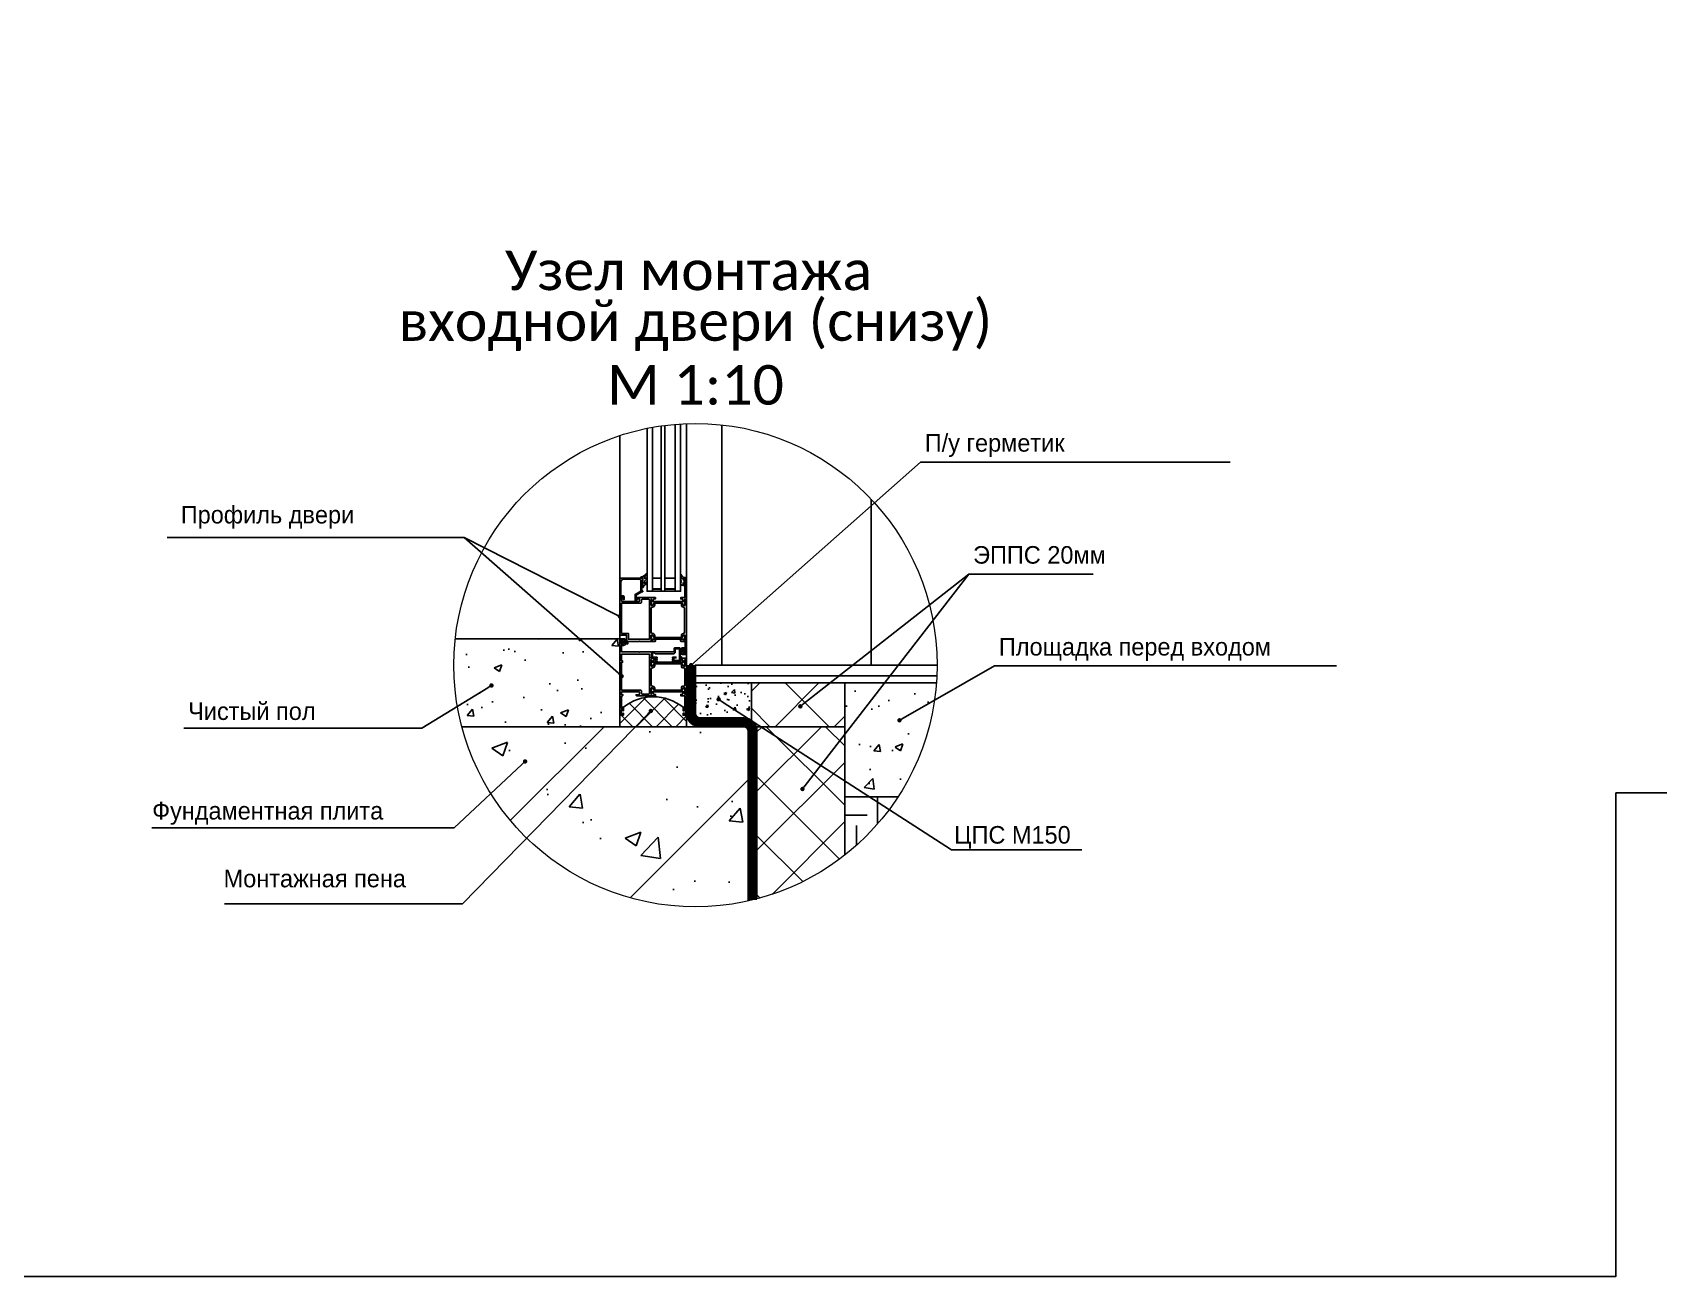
# Model space of a CAD drawing. Header units: millimetres. Extents: x -3689 to 2883575, y -702957 to -604547.
# Drawn here: x 2874320 to 2876171, y -674463 to -673048 of the extents above; entities that cross this region are included whole.
import ezdxf
from ezdxf import colors
from ezdxf.entities.mleader import LeaderData, LeaderLine
from ezdxf.enums import TextEntityAlignment as Align
from ezdxf.math import Vec2, Vec3

# ---------------------------------------------------------------- set-up
doc = ezdxf.new("R2010")
doc.units = ezdxf.units.MM
doc.linetypes.add('DASHED', pattern=[7, 5, -2, 0])
doc.linetypes.add('DASHED2', pattern=[0.375, 0.25, -0.125])
for name, color, linetype in [('A-ELEV-FNSH', 8, 'Continuous'), ('A-GLAZ', 133, 'Continuous'), ('A-ROOF', 5, 'Continuous'), ('A-WALL-OPEN-TEXT-BRICK', 20, 'DASHED2'), ('A-WALL-PATT', 181, 'Continuous'), ('ANNO-TEXT', 251, 'Continuous'), ('S-METL', 14, 'Continuous'), ('S-WALL', 7, 'Continuous')]:
    doc.layers.add(name, color=color, linetype=linetype)
doc.styles.add('PSTUDIO', font='pstudio.shx')
doc.styles.add('TA shtamp', font='calibri.ttf', dxfattribs={"height": 400})

# ---------------------------------------------------------------- blocks, each defined once
blk = doc.blocks.new('_Dot')
at = {"color": 0, "linetype": 'ByBlock', "lineweight": -2}
blk.add_line((-0.5, 0), (-1, 0), dxfattribs=at)
at = {"color": 0, "linetype": 'ByBlock', "const_width": 0.5}
blk.add_lwpolyline([(-0.25, 0, 1), (0.25, 0, 1)], format="xyb", close=True, dxfattribs=at)

msp = doc.modelspace()

# ---------------------------------------------------------------- hatches: boundary and pattern name
h = msp.add_hatch()
h.set_pattern_fill('AR-CONC', scale=0.5)
h.set_pattern_definition([(50, (2865304.49, -716038.66), (91.09233, -7.96954), [9.525, -104.775]), (355, (2865304.49, -716038.66), (-17.62171, 95.52842), [7.62, -83.8203]), (100.45144, (2865312.08, -716039.32), (73.47062, 87.55888), [8.095, -89.04512]), (46.1842, (2865304.49, -716013.26), (135.53952, -21.02116), [14.2875, -157.1625]), (96.63556, (2865315.78, -716015.01), (118.70207, 123.71306), [12.1425, -133.5678]), (351.18415, (2865304.49, -716013.26), (118.70207, 123.71306), [11.43, -125.72987]), (21, (2865317.19, -716019.61), (75.8072, -51.1326), [9.525, -104.775]), (326, (2865317.19, -716019.61), (30.90101, 92.09398), [7.62, -83.82]), (71.45144, (2865323.505, -716023.87), (106.70821, 40.96138), [8.095, -89.04497]), (37.5, (2865304.488, -716038.66), (1.544302, 42.27752), [0, -82.804, 0, -85.09, 0, -84.1375]), (7.5, (2865304.49, -716038.66), (33.40983, 50.090287), [0, -48.514, 0, -80.899, 0, -32.0675]), (327.5, (2865276.167, -716038.66), (67.795298, -2.864372), [0, -31.75, 0, -99.06, 0, -131.445]), (317.5, (2865263.467, -716038.66), (74.06459, 12.713246), [0, -41.275, 0, -65.786, 0, -93.345])])
h.paths.add_polyline_path([(2874801.181, -673737.4197, 0.027339068), (2874799.5394, -673767.4197, 0.064445752), (2874808.5995, -673837.4197), (2874988.4879, -673837.4197), (2874988.4879, -673737.4197)])
h = msp.add_hatch()
h.set_pattern_fill('AR-CONC', scale=4.4)
h.set_pattern_definition([(50, (2873717.816, -674476.903), (31.55945, -2.7611), [3.3, -36.3]), (355, (2873717.816, -674476.903), (-6.10506, 33.09645), [2.64, -29.04]), (100.4514, (2873720.446, -674477.133), (25.4544, 30.33536), [2.8046, -30.85025]), (46.1842, (2873717.816, -674468.103), (46.9586, -7.28285), [4.95, -54.45]), (96.6356, (2873721.73, -674468.71), (41.1251, 42.8612), [4.2069, -46.2754]), (351.184, (2873717.816, -674468.103), (41.1251, 42.8612), [3.96, -43.56]), (21, (2873722.216, -674470.303), (26.2639, -17.71523), [3.3, -36.3]), (326, (2873722.216, -674470.303), (10.7059, 31.9066), [2.64, -29.04]), (71.4514, (2873724.405, -674471.78), (36.9698, 14.1914), [2.8046, -30.85025]), (37.5, (2873717.816, -674476.903), (0.53503, 14.64733), [0, -28.688, 0, -29.48, 0, -29.15]), (7.5, (2873717.816, -674476.903), (11.57506, 17.35412), [0, -16.808, 0, -28.028, 0, -11.11]), (327.5, (2873708.004, -674476.903), (23.48819, -0.99241), [0, -11, 0, -34.32, 0, -45.54]), (317.5, (2873703.604, -674476.903), (25.6602, 4.40462), [0, -14.3, 0, -22.792, 0, -32.34])])
h.paths.add_polyline_path([(2875074.4879, -673787.4197), (2875138.1481, -673787.4197), (2875138.1481, -673837.4197), (2875074.4879, -673837.4197)])
h = msp.add_hatch()
h.set_pattern_fill('AR-CONC', scale=0.5)
h.set_pattern_definition([(50, (2859934.49, -716038.66), (91.09233, -7.96954), [9.525, -104.775]), (355, (2859934.49, -716038.66), (-17.62171, 95.52842), [7.62, -83.8203]), (100.45144, (2859942.08, -716039.32), (73.47062, 87.55888), [8.095, -89.04512]), (46.1842, (2859934.49, -716013.26), (135.53952, -21.02116), [14.2875, -157.1625]), (96.63556, (2859945.78, -716015.01), (118.70207, 123.71306), [12.1425, -133.5678]), (351.18415, (2859934.49, -716013.26), (118.70207, 123.71306), [11.43, -125.72987]), (21, (2859947.19, -716019.61), (75.8072, -51.1326), [9.525, -104.775]), (326, (2859947.19, -716019.61), (30.90101, 92.09398), [7.62, -83.82]), (71.45144, (2859953.505, -716023.87), (106.70821, 40.96138), [8.095, -89.04497]), (37.5, (2859934.488, -716038.66), (1.544302, 42.27752), [0, -82.804, 0, -85.09, 0, -84.1375]), (7.5, (2859934.49, -716038.66), (33.40983, 50.090287), [0, -48.514, 0, -80.899, 0, -32.0675]), (327.5, (2859906.167, -716038.66), (67.795298, -2.864372), [0, -31.75, 0, -99.06, 0, -131.445]), (317.5, (2859893.467, -716038.66), (74.06459, 12.713246), [0, -41.275, 0, -65.786, 0, -93.345])])
h.paths.add_polyline_path([(2875244.4879, -673917.4197), (2875304.9149, -673917.4197, 0.126734098), (2875348.7079, -673787.4197), (2875244.4879, -673787.4197)])
h = msp.add_hatch()
h.set_pattern_fill('AR-CONC')
h.set_pattern_definition([(50, (2859934.49, -716038.66), (182.18467, -15.9391), [19.05, -209.55]), (355, (2859934.49, -716038.66), (-35.2434, 191.05685), [15.24, -167.6406]), (100.45144, (2859949.67, -716039.99), (146.94125, 175.11775), [16.19, -178.09024]), (46.1842, (2859934.49, -715987.86), (271.079, -42.0423), [28.575, -314.325]), (96.63556, (2859957.08, -715991.36), (237.4041, 247.4261), [24.285, -267.1356]), (351.18415, (2859934.5, -715987.86), (237.4041, 247.4261), [22.86, -251.4597]), (21, (2859959.89, -716000.56), (151.6144, -102.2652), [19.05, -209.55]), (326, (2859959.89, -716000.56), (61.802, 184.188), [15.24, -167.64]), (71.45144, (2859972.52, -716009.08), (213.4164, 81.9228), [16.19, -178.0899]), (37.5, (2859934.49, -716038.66), (3.0886, 84.55504), [0, -165.608, 0, -170.18, 0, -168.275]), (7.5, (2859934.49, -716038.66), (66.81966, 100.18057), [0, -97.028, 0, -161.798, 0, -64.135]), (327.5, (2859877.846, -716038.66), (135.5906, -5.72874), [0, -63.5, 0, -198.12, 0, -262.89]), (317.5, (2859852.45, -716038.66), (148.12918, 25.4265), [0, -82.55, 0, -131.572, 0, -186.69])])
h.paths.add_polyline_path([(2874808.5995, -673837.4197, 0.403291398), (2875134.4879, -674035.7416), (2875134.4879, -673837.4197)])
h = msp.add_hatch()
h.set_pattern_fill('ANSI31', scale=50)
h.set_pattern_definition([(45, (2859934.49, -716038.66), (-112.2532, 112.2532), [])])
h.paths.add_polyline_path([(2874808.5995, -673837.4197, 0.403291398), (2875134.4879, -674035.7416), (2875134.4879, -673837.4197)])
h = msp.add_hatch()
h.set_pattern_fill('ANSI37', scale=15)
h.set_pattern_definition([(45, (2859729.16, -716872.955), (-33.67596, 33.67596), []), (135, (2859729.16, -716872.955), (-33.67596, -33.67596), [])])
h.paths.add_polyline_path([(2875144.4879, -674033.3081, 0.102645226), (2875244.4879, -673983.5137), (2875244.4879, -673837.4197), (2875144.4879, -673837.4197)])
h = msp.add_hatch()
h.set_pattern_fill('EARTH', scale=15)
h.set_pattern_definition([(0, (2859934.49, -716038.66), (95.25, 95.25), [95.25, -95.25]), (0, (2859934.49, -716002.94), (95.25, 95.25), [95.25, -95.25]), (0, (2859934.49, -715967.22), (95.25, 95.25), [95.25, -95.25]), (90, (2859946.39, -715955.32), (-95.25, 95.25), [95.25, -95.25]), (90, (2859982.11, -715955.32), (-95.25, 95.25), [95.25, -95.25]), (90, (2860017.83, -715955.32), (-95.25, 95.25), [95.25, -95.25])])
edge = h.paths.add_edge_path()
edge.add_arc((2875074.4879, -673767.4197), 274.9484, 308.1919342, 326.9372751)
edge.add_line((2875304.9149, -673917.4197), (2875244.4879, -673917.4197))
edge.add_line((2875244.4879, -673917.4197), (2875244.4879, -673983.5137))
at = {"layer": 'A-WALL-PATT'}
h = msp.add_hatch(dxfattribs=at)
h.set_pattern_fill('ANSI37', scale=15)
h.set_pattern_definition([(45, (2844584.3, -758636.46), (-33.67596, 33.67596), []), (135, (2844584.3, -758636.46), (-33.67596, -33.67596), [])])
h.paths.add_polyline_path([(2875138.1481, -673837.4197), (2875138.1481, -673787.4197), (2875244.4879, -673787.4197), (2875244.4879, -673837.4197)])
h = msp.add_hatch(dxfattribs=at)
h.set_pattern_fill('ANSI37', scale=5)
h.set_pattern_definition([(45, (2886724.396, -693798.029), (-11.22532, 11.22532), []), (135, (2886724.396, -693798.029), (-11.22532, -11.22532), [])])
edge = h.paths.add_edge_path()
edge.add_line((2874988.4879, -673815.4197), (2874988.4879, -673837.4197))
edge.add_line((2874988.4879, -673837.4197), (2875064.4879, -673837.4197))
edge.add_line((2875064.4879, -673837.4197), (2875064.4879, -673815.4197))
edge.add_line((2875064.4879, -673815.4197), (2875060.4879, -673815.4197))
edge.add_arc((2875026.4879, -673857.5864), 54.1667, 51.1199306, 128.8800694)
edge.add_line((2874992.4879, -673815.4197), (2874988.4879, -673815.4197))

# ---------------------------------------------------------------- linework, layer by layer
at = {"color": 7}
for points in [[(2875014.4879, -673668.9197), (2875013.9879, -673668.4197), (2874988.4879, -673668.4197), (2874988.4879, -673690.4197), (2874989.6879, -673690.4197), (2874989.6879, -673689.9197), (2874991.9879, -673689.9197), (2874991.9879, -673692.0135), (2874991.5879, -673692.1207), (2874991.876, -673692.6197, 0.267949192), (2874992.2224, -673692.8197), (2874993.1879, -673692.8197), (2874993.1879, -673689.7197, 0.414213562), (2874992.1879, -673688.7197), (2874990.6879, -673688.7197, -0.414213562), (2874989.6879, -673687.7197), (2874989.6879, -673672.6197, -0.414213562), (2874992.6879, -673669.6197), (2875010.7879, -673669.6197, -0.414213562), (2875012.2879, -673671.1197), (2875012.2879, -673683.2269), (2875005.7879, -673686.9796), (2875005.7879, -673694.2126, 0.668178638), (2875006.6414, -673694.5661), (2875008.4879, -673692.7197), (2875008.4879, -673691.9197), (2875006.9879, -673692.3216), (2875006.9879, -673687.6725), (2875013.4879, -673683.9197), (2875014.4879, -673683.9197), (2875014.4879, -673682.9197), (2875013.4879, -673682.9197), (2875013.4879, -673671.0197), (2875014.4879, -673671.0197)], [(2875015.7473, -673676.7876), (2875015.4877, -673678.0001, -1.309124657), (2875013.961, -673678.0583, 0.145393474), (2875014.0598, -673672.1006), (2875013.4879, -673671.1938), (2875014.4879, -673671.1938), (2875014.4879, -673668.4197), (2875011.8216, -673668.4197), (2875011.8216, -673668.0824, -0.164402087), (2875013.0862, -673667.0255, 0.212149955), (2875018.0233, -673663.8968, -1.51716367), (2875019.0687, -673664.6092), (2875016.7461, -673666.9889, 0.267949192), (2875016.4961, -673667.422), (2875016.3082, -673668.4878, 0.637070261), (2875017.0506, -673669.0076), (2875018.4401, -673668.0815, -0.839099631), (2875019.1901, -673669.3806), (2875016.8482, -673671.4827, 0.221694663), (2875016.6058, -673671.8289), (2875016.2658, -673673.7569, 0.637070261), (2875017.0083, -673674.2767), (2875018.7258, -673672.8639, -0.839099631), (2875019.2258, -673673.73), (2875016.7394, -673676.4314, 0.427510481)], [(2875057.4879, -673670.5697), (2875058.4879, -673671.5697), (2875057.4879, -673672.5697), (2875058.4879, -673673.5697), (2875057.4879, -673674.5697), (2875058.4879, -673675.5697), (2875057.4879, -673676.5697), (2875060.0532, -673676.5697, 0.17000899), (2875060.4879, -673676.0697), (2875060.4879, -673674.0697), (2875060.9879, -673673.5697), (2875061.4879, -673673.5697), (2875061.4879, -673674.1783, 0.668178638), (2875061.6586, -673674.249), (2875062.9879, -673672.9197), (2875062.9879, -673671.4197), (2875061.6586, -673670.0904, 0.668178638), (2875061.4879, -673670.1611), (2875061.4879, -673670.7697), (2875060.9879, -673670.7697), (2875060.4879, -673670.2697), (2875060.4879, -673668.4197), (2875062.9879, -673668.4197, 0.167703146), (2875062.7915, -673667.889, -0.356551807), (2875058.217, -673664.1873, 0.352065308), (2875057.6148, -673664.3602, 0.179946797), (2875057.6775, -673665.737), (2875058.78, -673668.924, -0.267949192), (2875058.6506, -673669.407)], [(2875062.4879, -673690.3393), (2875062.4879, -673675.9197), (2875061.2879, -673675.9197), (2875061.2879, -673676.9197), (2875060.4879, -673676.9197), (2875060.4879, -673674.0697), (2875060.9879, -673673.5697), (2875061.4879, -673673.5697), (2875061.4879, -673674.4197), (2875062.9879, -673674.4197), (2875062.9879, -673669.9197), (2875061.4879, -673669.9197), (2875061.4879, -673670.7697), (2875060.9879, -673670.7697), (2875060.4879, -673670.2697), (2875060.4879, -673668.4197), (2875064.4879, -673668.4197), (2875064.4879, -673755.4197), (2875060.4879, -673755.4197), (2875060.4879, -673753.5697), (2875060.9879, -673753.0697), (2875061.4879, -673753.0697), (2875061.4879, -673753.9197), (2875062.9879, -673753.9197), (2875062.9879, -673749.4197), (2875061.4879, -673749.4197), (2875061.4879, -673750.2697), (2875060.9879, -673750.2697), (2875060.4879, -673749.7697), (2875060.4879, -673747.9197), (2875062.6879, -673747.9197), (2875062.6879, -673740.4197), (2875057.9879, -673740.4197, -0.414213562), (2875057.4879, -673739.9197), (2875057.4879, -673738.4197), (2875060.2316, -673738.4197), (2875060.2316, -673738.1197), (2875060.9316, -673738.1197), (2875060.9316, -673738.5056, 1), (2875061.6316, -673738.5056), (2875061.6316, -673737.8469), (2875062.3316, -673738.251), (2875062.3316, -673739.2903), (2875062.4879, -673739.3805), (2875062.4879, -673733.4197), (2875060.8879, -673733.4197), (2875059.4445, -673735.9197), (2875058.4879, -673735.9197), (2875058.4879, -673733.9197, -0.385170388), (2875060.7379, -673731.4322, 0.385170388), (2875062.0879, -673729.9397), (2875062.0879, -673702.9197, 0.385170388), (2875060.7379, -673701.4272, -0.385170388), (2875058.4879, -673698.9397), (2875058.4879, -673696.9197), (2875059.4445, -673696.9197), (2875060.8879, -673699.4197), (2875062.4879, -673699.4197), (2875062.4879, -673691.9762), (2875062.2485, -673692.0634), (2875062.4879, -673692.7212), (2875062.4879, -673694.6367), (2875061.8879, -673694.8551), (2875061.8879, -673694.2867, 1), (2875061.1879, -673694.2867), (2875061.1879, -673694.5777), (2875060.2879, -673694.9053), (2875060.2879, -673693.6197, 0.414213562), (2875058.6879, -673692.0197), (2875057.6722, -673692.0197), (2875057.6722, -673690.9197, -0.414213562), (2875058.1722, -673690.4197), (2875061.6722, -673690.4197, 0.832488256), (2875062.4879, -673690.3393)], [(2875007.4879, -673690.4197), (2875024.2027, -673690.4197, 0.752564322), (2875025.0035, -673690.4197), (2875028.5035, -673690.4197, -0.414213562), (2875029.0035, -673690.9197), (2875029.0035, -673692.0197), (2875027.9879, -673692.0197, 0.414213562), (2875026.3879, -673693.6197), (2875026.3879, -673694.9053), (2875025.4879, -673694.5777), (2875025.4879, -673694.2867, 1), (2875024.7879, -673694.2867), (2875024.7879, -673694.8551), (2875024.1879, -673694.6367), (2875024.1879, -673692.7212), (2875024.4273, -673692.0634), (2875024.1879, -673691.9762), (2875024.1879, -673699.4197), (2875025.7879, -673699.4197), (2875027.2312, -673696.9197), (2875028.1879, -673696.9197), (2875028.1879, -673698.9097, -0.414213562), (2875025.6879, -673701.4097, 0.414213562), (2875024.1879, -673702.9097), (2875024.1879, -673729.9197, 0.414213562), (2875025.6879, -673731.4197, -0.414213562), (2875028.1879, -673733.9197), (2875028.1879, -673735.9197), (2875027.2312, -673735.9197), (2875025.7879, -673733.4197), (2875024.1879, -673733.4197), (2875024.1879, -673739.3805), (2875024.3441, -673739.2903), (2875024.3441, -673738.251), (2875025.0441, -673737.8469), (2875025.0441, -673738.5056, 1), (2875025.7441, -673738.5056), (2875025.7441, -673738.1197), (2875026.4441, -673738.1197), (2875026.4441, -673738.4197), (2875029.1879, -673738.4197), (2875029.1879, -673739.9197, -0.414213562), (2875028.6879, -673740.4197), (2875010.7879, -673740.4197), (2875010.4879, -673740.1197), (2875010.1879, -673740.4197), (2874997.6879, -673740.4197), (2874997.6879, -673742.6697, -1), (2874996.1879, -673742.6697), (2874996.1879, -673733.4197), (2874988.4879, -673733.4197), (2874988.4879, -673690.4197), (2874991.4879, -673690.4197), (2874991.9879, -673690.9197), (2874991.9879, -673691.8197), (2874990.0879, -673691.8197), (2874990.6345, -673694.9197), (2874999.1879, -673694.9197), (2874999.4879, -673695.2197), (2874999.7879, -673694.9197), (2875010.4879, -673694.9197, 0.414213562), (2875010.9879, -673694.4197), (2875010.9879, -673692.3197, 0.414213562), (2875010.4879, -673691.8197), (2875006.9879, -673691.8197), (2875006.9879, -673690.9197)], [(2875011.9879, -673696.9197, 0.414213562), (2875012.9879, -673695.9197), (2875012.9879, -673693.4197, -0.414213562), (2875013.9879, -673692.4197), (2875021.1879, -673692.4197, -0.414213562), (2875022.1879, -673693.4197), (2875022.1879, -673737.9197), (2874998.1879, -673737.9197), (2874998.1879, -673731.4197), (2874990.4879, -673731.4197), (2874990.4879, -673731.4197), (2874990.4879, -673731.4197), (2874990.4879, -673696.9197)], [(2874990.4879, -673802.4197), (2874990.4879, -673816.9197), (2874991.6879, -673816.9197), (2874991.6879, -673815.7197), (2874992.4879, -673815.7197), (2874992.4879, -673819.2697), (2874991.4879, -673819.2697), (2874991.4879, -673818.4197), (2874989.9879, -673818.4197), (2874989.9879, -673822.9197), (2874991.4879, -673822.9197), (2874991.4879, -673822.0697), (2874992.4879, -673822.0697), (2874992.4879, -673824.4197), (2874988.4879, -673824.4197), (2874988.4879, -673824.4197), (2874988.4879, -673737.4197), (2874992.4879, -673737.4197), (2874992.4879, -673739.2697), (2874991.9879, -673739.7697), (2874991.4879, -673739.7697), (2874991.4879, -673738.9197), (2874989.9879, -673738.9197), (2874989.9879, -673743.4197), (2874991.4879, -673743.4197), (2874991.4879, -673742.5697), (2874991.9879, -673742.5697), (2874992.4879, -673743.0697), (2874992.4879, -673744.9197), (2874990.4879, -673744.9197), (2874990.4879, -673752.4197), (2875010.1879, -673752.4197), (2875010.4879, -673752.7197), (2875010.7879, -673752.4197), (2875024.4731, -673752.4197), (2875024.4731, -673758.2465), (2875024.1731, -673758.4197), (2875024.1731, -673759.4197, 0.752564322), (2875024.9739, -673759.4197), (2875028.4887, -673759.4197, -0.414213562), (2875028.9887, -673759.9197), (2875028.9887, -673761.0197), (2875027.9731, -673761.0197, 0.414213562), (2875026.3731, -673762.6197), (2875026.3731, -673763.9053), (2875025.4731, -673763.5777), (2875025.4731, -673763.2867, 1), (2875024.7731, -673763.2867), (2875024.7731, -673763.8551), (2875024.1731, -673763.6367), (2875024.1731, -673761.7212), (2875024.4125, -673761.0634), (2875024.1731, -673760.9762), (2875024.1731, -673768.4197), (2875025.7731, -673768.4197), (2875027.2164, -673765.9197), (2875028.1731, -673765.9197), (2875028.1731, -673767.9197, -0.414213562), (2875025.6731, -673770.4197), (2875025.6731, -673770.4197, 0.414213562), (2875024.1731, -673771.9197), (2875024.1731, -673789.9197, 0.414213562), (2875025.6731, -673791.4197, -0.414213562), (2875028.1731, -673793.9197), (2875028.1731, -673795.9197), (2875027.2164, -673795.9197), (2875025.7731, -673793.4197), (2875024.1731, -673793.4197), (2875024.1731, -673800.8631), (2875024.4125, -673800.776), (2875024.1731, -673800.1182), (2875024.1731, -673798.2027), (2875024.7731, -673797.9843), (2875024.7731, -673798.5527, 1), (2875025.4731, -673798.5527), (2875025.4731, -673798.2616), (2875026.3731, -673797.934), (2875026.3731, -673799.2197, 0.414213562), (2875027.9731, -673800.8197), (2875028.9887, -673800.8197), (2875028.9887, -673801.9197, -0.414213562), (2875028.4887, -673802.4197), (2875024.9887, -673802.4197, 0.752564322), (2875024.1879, -673802.4197), (2875007.4879, -673802.4197), (2875006.9879, -673801.9197), (2875006.9879, -673801.0197), (2875010.4879, -673801.0197, 0.414213562), (2875010.9879, -673800.5197), (2875010.9879, -673798.4197, 0.414213562), (2875010.4879, -673797.9197), (2874999.7879, -673797.9197), (2874999.4879, -673797.6197), (2874999.1879, -673797.9197), (2874990.4879, -673797.9197), (2874990.4879, -673801.0197), (2874991.9879, -673801.0197), (2874991.9879, -673801.9197), (2874991.4879, -673802.4197)], [(2874996.4901, -673739.2351, 1), (2874994.9227, -673739.2351, -0.271084275), (2874994.6478, -673743.1621, -0.513098683), (2874993.9879, -673742.6883), (2874993.9879, -673737.4197), (2874992.4879, -673737.4197), (2874992.4879, -673739.2697), (2874991.9879, -673739.7697), (2874991.4879, -673739.7697), (2874991.4879, -673739.1611, 0.668178638), (2874991.3172, -673739.0904), (2874989.9879, -673740.4197), (2874989.9879, -673741.9197), (2874991.3172, -673743.249, 0.668178638), (2874991.4879, -673743.1783), (2874991.4879, -673742.5697), (2874991.9879, -673742.5697), (2874992.4879, -673743.0697), (2874992.4879, -673744.9197, 0.446229261)], [(2875050.056, -673754.4197), (2875028.9702, -673754.4197, -0.198912367), (2875028.6166, -673754.2732), (2875027.9095, -673753.5661, 0.198912367), (2875027.556, -673753.4197), (2875026.2631, -673753.4197, 0.414213562), (2875025.7631, -673753.9197), (2875025.7631, -673757.7197, 0.414213562), (2875026.2631, -673758.2197), (2875030.5693, -673758.2197, -0.278608924), (2875030.8722, -673758.7211, -0.276983965), (2875030.5723, -673759.221, 0.6), (2875030.5723, -673760.2206, -0.276983965), (2875030.8722, -673760.7205, -0.276983965), (2875030.5723, -673761.2203, 0.6), (2875030.5723, -673762.22, -0.276983965), (2875030.8722, -673762.7198, -0.276983965), (2875030.5723, -673763.2197), (2875028.8722, -673763.2197), (2875028.3722, -673761.2197), (2875029.3035, -673761.2197), (2875029.3035, -673759.2197), (2875025.2631, -673759.2197, -0.414213562), (2875024.7631, -673758.7197), (2875024.7631, -673752.9197, -0.414213562), (2875025.2631, -673752.4197), (2875049.7631, -673752.4197, 0.414213562), (2875050.2631, -673751.9197), (2875050.2631, -673748.4197, -0.414213562), (2875050.7631, -673747.9197), (2875056.6722, -673747.9197, -0.414213562), (2875057.1722, -673748.4197), (2875057.1722, -673757.2197), (2875058.6722, -673758.2197), (2875058.6722, -673759.2197), (2875057.1722, -673759.2197), (2875057.1722, -673761.2197), (2875057.8186, -673761.8661, -0.414213562), (2875057.8186, -673762.5732), (2875057.1722, -673763.2197), (2875048.5131, -673763.2197, -0.276983965), (2875048.2132, -673762.7198, -0.276983965), (2875048.5131, -673762.22, 0.6), (2875048.5131, -673761.2203, -0.276983965), (2875048.2132, -673760.7205, -0.276983965), (2875048.5131, -673760.2206, 0.6), (2875048.5131, -673759.221, -0.276983965), (2875048.2132, -673758.7211, -0.278608924), (2875048.5161, -673758.2197), (2875052.2631, -673758.2197), (2875052.2631, -673759.2197), (2875049.7631, -673759.2197), (2875049.7631, -673762.2197), (2875056.1722, -673762.2197), (2875056.1722, -673748.9197), (2875051.2631, -673748.9197), (2875051.2631, -673753.2126, -0.198912367), (2875051.1166, -673753.5661), (2875050.4095, -673754.2732, -0.198912367)], [(2875056.4857, -673749.7351, -1), (2875058.053, -673749.7351, 0.271084275), (2875058.328, -673753.6621, 0.513098683), (2875058.9879, -673753.1883), (2875058.9879, -673747.9197), (2875060.4879, -673747.9197), (2875060.4879, -673749.7697), (2875060.9879, -673750.2697), (2875061.4879, -673750.2697), (2875061.4879, -673749.6611, -0.668178638), (2875061.6586, -673749.5904), (2875062.9879, -673750.9197), (2875062.9879, -673752.4197), (2875061.6586, -673753.749, -0.668178638), (2875061.4879, -673753.6783), (2875061.4879, -673753.0697), (2875060.9879, -673753.0697), (2875060.4879, -673753.5697), (2875060.4879, -673755.4197, -0.446229261)], [(2875011.9879, -673795.9197, -0.414213562), (2875012.9879, -673796.9197), (2875012.9879, -673799.4197, 0.414213562), (2875013.9879, -673800.4197), (2875021.1731, -673800.4197, 0.414213562), (2875022.1731, -673799.4197), (2875022.1731, -673754.9197), (2874990.4879, -673754.9197), (2874990.4879, -673762.6697), (2874991.4879, -673762.6697), (2874991.4879, -673764.1697), (2874990.4879, -673764.1697), (2874990.4879, -673795.9197)], [(2875060.0879, -673770.4197, -0.414213562), (2875058.4879, -673768.8197), (2875058.4879, -673765.9197), (2875059.4445, -673765.9197), (2875060.8879, -673768.4197), (2875062.4879, -673768.4197), (2875062.4879, -673760.9762), (2875062.2485, -673761.0634), (2875062.4879, -673761.7212), (2875062.4879, -673763.6367), (2875061.8879, -673763.8551), (2875061.8879, -673763.2867, 1), (2875061.1879, -673763.2867), (2875061.1879, -673763.5777), (2875060.2879, -673763.9053), (2875060.2879, -673762.6197, 0.414213562), (2875058.6879, -673761.0197), (2875057.6722, -673761.0197), (2875057.6722, -673759.9197, -0.414213562), (2875058.1722, -673759.4197), (2875061.6722, -673759.4197, 0.752564322), (2875062.4731, -673759.4197), (2875064.4879, -673759.4197), (2875064.4879, -673824.4197), (2875060.4879, -673824.4197), (2875060.4879, -673822.0697), (2875061.4879, -673822.0697), (2875061.4879, -673822.9197), (2875062.9879, -673822.9197), (2875062.9879, -673818.4197), (2875061.4879, -673818.4197), (2875061.4879, -673819.2697), (2875060.4879, -673819.2697), (2875060.4879, -673815.7197), (2875061.2879, -673815.7197), (2875061.2879, -673816.9197), (2875062.4879, -673816.9197), (2875062.4879, -673802.5, 0.832488257), (2875061.6722, -673802.4197), (2875058.1722, -673802.4197, -0.414213562), (2875057.6722, -673801.9197), (2875057.6722, -673800.8197), (2875058.6879, -673800.8197, 0.414213562), (2875060.2879, -673799.2197), (2875060.2879, -673797.934), (2875061.1879, -673798.2616), (2875061.1879, -673798.5527, 1), (2875061.8879, -673798.5527), (2875061.8879, -673797.9843), (2875062.4879, -673798.2027), (2875062.4879, -673800.1182), (2875062.2485, -673800.776), (2875062.4879, -673800.8631), (2875062.4879, -673793.4197), (2875060.8879, -673793.4197), (2875059.4445, -673795.9197), (2875058.4879, -673795.9197), (2875058.4879, -673793.0197, -0.414213562), (2875060.0879, -673791.4197), (2875061.4879, -673791.4197, 0.414213562), (2875062.4879, -673790.4197), (2875062.4879, -673771.4197, 0.414213562), (2875061.4879, -673770.4197)]]:
    msp.add_lwpolyline(points, format="xyb", close=True, dxfattribs=at)
for points in [[(2875035.3879, -673680.7861), (2875035.3879, -673668.4197), (2875025.5879, -673668.4197), (2875025.5879, -673680.7861)], [(2875051.3879, -673680.7861), (2875051.3879, -673668.4197), (2875039.5879, -673668.4197), (2875039.5879, -673680.7861)], [(2875024.1879, -673699.4197), (2875024.1879, -673694.9197), (2875062.4879, -673694.9197), (2875062.4879, -673699.4197), (2875060.8879, -673699.4197), (2875059.4445, -673696.9197), (2875027.2312, -673696.9197), (2875025.7879, -673699.4197)], [(2875035.3879, -673680.853), (2875035.3879, -673683.4197), (2875025.5879, -673683.4197), (2875025.5879, -673680.853)], [(2875051.3879, -673680.853), (2875051.3879, -673683.4197), (2875039.5879, -673683.4197), (2875039.5879, -673680.853)], [(2875024.1879, -673733.4197), (2875024.1879, -673737.9197), (2875062.4879, -673737.9197), (2875062.4879, -673733.4197), (2875060.8879, -673733.4197), (2875059.4445, -673735.9197), (2875027.2312, -673735.9197), (2875025.7879, -673733.4197)], [(2875024.1731, -673768.4197), (2875024.1731, -673763.9197), (2875062.4879, -673763.9197), (2875062.4879, -673768.4197), (2875060.8879, -673768.4197), (2875059.4445, -673765.9197), (2875027.2164, -673765.9197), (2875025.7731, -673768.4197)], [(2875074.4879, -673787.4197), (2875138.1481, -673787.4197), (2875138.1481, -673837.4197), (2875074.4879, -673837.4197)], [(2875024.1731, -673793.4197), (2875024.1731, -673797.9197), (2875062.4879, -673797.9197), (2875062.4879, -673793.4197), (2875060.8879, -673793.4197), (2875059.4445, -673795.9197), (2875027.2164, -673795.9197), (2875025.7731, -673793.4197)]]:
    msp.add_lwpolyline(points, close=True, dxfattribs=at)
msp.add_lwpolyline([(2875244.4879, -673983.5137), (2875244.4879, -673837.4197), (2875144.4879, -673837.4197), (2875144.4879, -674033.3081)], dxfattribs=at)
msp.add_ellipse((2875062.0595, -673672.142), major_axis=(0, 0.9412), ratio=0.454545455, start_param=3.141592654, end_param=9.424777961, dxfattribs=at)
at = {"color": 7, "extrusion": (0, 0, -1)}
for centre in [(2874992.1181, -673741.0017), (2875060.9466, -673751.4196)]:
    msp.add_ellipse(centre, major_axis=(-0.9412, 0), ratio=0.454545455, start_param=3.141592654, end_param=9.424777961, dxfattribs=at)
at = {"layer": 'A-ELEV-FNSH', "color": 7}
for points in [[(2875104.4879, -673767.4197), (2875104.4879, -673494.1128)], [(2875274.4879, -673578.749), (2875274.4879, -673767.4197)], [(2875349.4363, -673767.4197), (2875074.4879, -673767.4197), (2875074.4879, -673787.4197), (2875348.7079, -673787.4197)], [(2875074.4879, -673779.4197), (2875349.1743, -673779.4197)]]:
    msp.add_lwpolyline(points, dxfattribs=at)
at = {"layer": 'A-GLAZ', "color": 7}
for p, q in [((2874988.4879, -673668.4197), (2874988.4879, -673506.2672)), ((2874988.4879, -673506.2672), (2874988.4879, -673737.4197)), ((2875064.4879, -673668.4197), (2875064.4879, -673492.6532)), ((2875064.4879, -673759.4197), (2875064.4879, -673492.6532))]:
    msp.add_line(p, q, dxfattribs=at)
at = {"layer": 'A-GLAZ', "color": 7, "ltscale": 500}
for points in [[(2875019.4879, -673498.0284), (2875019.4879, -673683.4197), (2875025.4879, -673683.4197), (2875025.4879, -673496.8728)], [(2875035.4879, -673495.2513), (2875035.4879, -673683.4197), (2875039.4879, -673683.4197), (2875039.4879, -673494.708)], [(2875051.4879, -673493.4349), (2875051.4879, -673683.4197), (2875057.4879, -673683.4197), (2875057.4879, -673492.9973)]]:
    msp.add_lwpolyline(points, dxfattribs=at)
at = {"layer": 'A-ROOF', "color": 7, "linetype": 'DASHED', "ltscale": 0.1, "const_width": 10}
msp.add_lwpolyline([(2875069.4879, -673767.4197), (2875069.4879, -673822.4197, 0.414213562), (2875079.4879, -673832.4197), (2875129.4879, -673832.4197, -0.414213562), (2875139.4879, -673842.4197), (2875139.4879, -673937.4197)], format="xyb", dxfattribs=at)
at = {"layer": 'A-ROOF', "color": 7}
for points in [[(2875064.4879, -673767.4197), (2875064.4879, -673822.4197, 0.414213562), (2875079.4879, -673837.4197), (2875129.4879, -673837.4197, -0.414213562), (2875134.4879, -673842.4197), (2875134.4879, -673937.4197)], [(2875074.4879, -673767.4197), (2875074.4879, -673822.4197, 0.414213562), (2875079.4879, -673827.4197), (2875129.4879, -673827.4197, -0.414213562), (2875144.4879, -673842.4197), (2875144.4879, -673937.4197)]]:
    msp.add_lwpolyline(points, format="xyb", dxfattribs=at)
at = {"layer": 'A-ROOF', "color": 7, "linetype": 'DASHED', "ltscale": 0.15, "const_width": 10}
msp.add_lwpolyline([(2875139.4879, -674034.5744), (2875139.4879, -673937.4197)], dxfattribs=at)
at = {"layer": 'A-ROOF', "color": 7}
for points in [[(2875134.4879, -674035.7416), (2875134.4879, -673937.4197)], [(2875144.4879, -674033.3081), (2875144.4879, -673937.4197)]]:
    msp.add_lwpolyline(points, dxfattribs=at)
at = {"layer": 'A-WALL-PATT', "color": 7}
msp.add_lwpolyline([(2875074.4879, -673837.4197), (2875074.4879, -673787.4197), (2875244.4879, -673787.4197), (2875244.4879, -673837.4197)], close=True, dxfattribs=at)
msp.add_lwpolyline([(2874988.4879, -673815.4197), (2874988.4879, -673837.4197), (2875064.4879, -673837.4197), (2875064.4879, -673815.4197), (2875060.4879, -673815.4197, 0.352941174), (2874992.4879, -673815.4197)], format="xyb", close=True, dxfattribs=at)
at = {"layer": 'Defpoints', "color": 7}
msp.add_lwpolyline([(2874042.1351, -671632.8276), (2874042.1351, -674462.8276), (2876122.1351, -674462.8276), (2876122.1351, -673912.8276), (2877972.1351, -673912.8276), (2877972.1351, -671632.8276)], close=True, dxfattribs=at)
msp.add_lwpolyline([(2874042.1351, -671632.8276), (2874042.1351, -674462.8276), (2876122.1351, -674462.8276), (2876122.1351, -673912.8276), (2877972.1351, -673912.8276), (2877972.1351, -671632.8276)], close=True, dxfattribs=at)
at = {"layer": 'S-METL', "color": 7, "lineweight": 0}
msp.add_circle((2875074.4879, -673767.4197), 274.9484, dxfattribs=at)
at = {"layer": 'S-WALL', "color": 7}
for points in [[(2874808.5995, -673837.4197), (2874988.4879, -673837.4197), (2874988.4879, -673737.4197), (2874801.181, -673737.4197)], [(2875348.7079, -673787.4197), (2875244.4879, -673787.4197), (2875244.4879, -673917.4197), (2875304.9149, -673917.4197)], [(2874808.5995, -673837.4197), (2875134.4879, -673837.4197), (2875134.4879, -674035.7416)]]:
    msp.add_lwpolyline(points, dxfattribs=at)

# ---------------------------------------------------------------- texts
at = {"layer": 'A-WALL-OPEN-TEXT-BRICK', "color": 7, "lineweight": 0, "char_height": 20, "attachment_point": 1, "style": 'PSTUDIO'}
for s, width, insert in [('П/у герметик', 380.849735, (2875335.486, -673504.6009)), ('Профиль двери ', 445.164623, (2874488.7219, -673586.2668)), ('ЭППС 20мм', 445.164623, (2875390.5183, -673632.0095)), ('Площадка перед входом', 445.164623, (2875419.8688, -673736.5027)), ('Чистый пол', 445.164623, (2874497.1863, -673809.7794)), ('Фундаментная плита', 445.164623, (2874456.2085, -673923.0334)), ('ЦПС М150', 445.164623, (2875368.9062, -673950.4595)), ('Монтажная пена', 445.164623, (2874537.4801, -674000.1439))]:
    msp.add_mtext_dynamic_manual_height_columns(s, width=width, gutter_width=2.5, heights=[67.9228], dxfattribs=dict(at, insert=insert))
at = {"layer": 'ANNO-TEXT', "color": 7, "lineweight": 0, "style": 'TA shtamp'}
for s, p in [('Узел монтажа ', (2875074.4879, -673318.6386)), ('входной двери (снизу)', (2875074.4879, -673378.6386)), ('М 1:10', (2875074.4879, -673448.6386))]:
    msp.add_text(s, height=45, dxfattribs=at).set_placement(p, align=Align.MIDDLE)

# ---------------------------------------------------------------- leaders
at = {"layer": 'A-WALL-OPEN-TEXT-BRICK', "color": 7, "linetype": 'Continuous', "lineweight": 0}
ml = msp.add_multileader_mtext('Standard', dxfattribs=at)
ml.set_content('', color=7)
ml.set_leader_properties()
ml.set_arrow_properties(name='DOT')
ml.build(insert=Vec2(0, 0))
ml.multileader.update_dxf_attribs({"arrow_head_size": 5})
ctx = ml.context
ctx.base_point, ctx.char_height, ctx.arrow_head_size, ctx.landing_gap_size, ctx.plane_origin = Vec3(2875682.8705, -673536.4005), 0.4, 5, 0.2, Vec3(2874927.5629, -673184.1412)
notes = []
notes.append((ctx, [(1, (1, 1, 0), (2875330.6205, -673536.4005), (1, 0), 352.25, [(0, [(2875069.4879, -673767.4197)], 0, [])])]))
ctx.mtext.insert, ctx.mtext.flow_direction = Vec3(2875683.0705, -673536.2005), 5
ml = msp.add_multileader_mtext('Standard', dxfattribs=at)
ml.set_content('', color=7)
ml.set_leader_properties()
ml.set_arrow_properties(name='DOT')
ml.build(insert=Vec2(0, 0))
ml.multileader.update_dxf_attribs({"arrow_head_size": 5})
ctx = ml.context
ctx.base_point, ctx.char_height, ctx.arrow_head_size, ctx.landing_gap_size, ctx.plane_origin = Vec3(2874473.0036, -673622.3339), 0.4, 5, 0.2, Vec3(2874137.3314, -673272.6516)
ctx.text_align_type = 2
notes.append((ctx, [(0, (1, 1, 0), (2874811.0897, -673622.3339), (-1, 0), 337.6861, [(0, [(2874988.4879, -673711.9197)], 0, [])])]))
ctx.mtext.insert, ctx.mtext.alignment, ctx.mtext.flow_direction = Vec3(2874473.2036, -673622.1339), 3, 5
ml = msp.add_multileader_mtext('Standard', dxfattribs=at)
ml.set_content('', color=7)
ml.set_leader_properties()
ml.set_arrow_properties(name='DOT')
ml.build(insert=Vec2(0, 0))
ml.multileader.update_dxf_attribs({"arrow_head_size": 5})
ctx = ml.context
ctx.base_point, ctx.char_height, ctx.arrow_head_size, ctx.landing_gap_size, ctx.plane_origin = Vec3(2874473.0036, -673622.3339), 0.4, 5, 0.2, Vec3(2874137.3314, -673272.6516)
ctx.text_align_type = 2
notes.append((ctx, [(0, (1, 1, 0), (2874811.0897, -673622.3339), (-1, 0), 337.6861, [(0, [(2874990.4879, -673780.0447)], 0, [])])]))
ctx.mtext.insert, ctx.mtext.alignment, ctx.mtext.flow_direction = Vec3(2874473.2036, -673622.1339), 3, 5
ml = msp.add_multileader_mtext('Standard', dxfattribs=at)
ml.set_content('', color=7)
ml.set_leader_properties()
ml.set_arrow_properties(name='DOT')
ml.build(insert=Vec2(0, 0))
ml.multileader.update_dxf_attribs({"arrow_head_size": 5})
ctx = ml.context
ctx.base_point, ctx.char_height, ctx.arrow_head_size, ctx.landing_gap_size, ctx.plane_origin = Vec3(2875527.2411, -673663.8091), 0.4, 5, 0.2, Vec3(2874982.5952, -673311.5498)
notes.append((ctx, [(1, (1, 1, 0), (2875385.6528, -673663.8091), (1, 0), 141.5883, [(0, [(2875193.8413, -673814.2853)], 0, [])])]))
ctx.mtext.insert, ctx.mtext.flow_direction = Vec3(2875527.4411, -673663.6091), 5
ml = msp.add_multileader_mtext('Standard', dxfattribs=at)
ml.set_content('', color=7)
ml.set_leader_properties()
ml.set_arrow_properties(name='DOT')
ml.build(insert=Vec2(0, 0))
ml.multileader.update_dxf_attribs({"arrow_head_size": 5})
ctx = ml.context
ctx.base_point, ctx.char_height, ctx.arrow_head_size, ctx.landing_gap_size, ctx.plane_origin = Vec3(2875527.2411, -673663.8091), 0.4, 5, 0.2, Vec3(2874982.5952, -673311.5498)
notes.append((ctx, [(1, (1, 1, 0), (2875385.6528, -673663.8091), (1, 0), 141.5883, [(0, [(2875196.2748, -673908.3219)], 0, [])])]))
ctx.mtext.insert, ctx.mtext.flow_direction = Vec3(2875527.4411, -673663.6091), 5
ml = msp.add_multileader_mtext('Standard', dxfattribs=at)
ml.set_content('', color=7)
ml.set_leader_properties()
ml.set_arrow_properties(name='DOT')
ml.build(insert=Vec2(0, 0))
ml.multileader.update_dxf_attribs({"arrow_head_size": 5})
ctx = ml.context
ctx.base_point, ctx.char_height, ctx.arrow_head_size, ctx.landing_gap_size, ctx.plane_origin = Vec3(2875804.0058, -673768.3023), 0.4, 5, 0.2, Vec3(2875011.9457, -673416.043)
notes.append((ctx, [(1, (1, 1, 0), (2875415.0033, -673768.3023), (1, 0), 389.0026, [(0, [(2875306.6882, -673830.1828)], 0, [])])]))
ctx.mtext.insert, ctx.mtext.flow_direction = Vec3(2875804.2058, -673768.1023), 5
ml = msp.add_multileader_mtext('Standard', dxfattribs=at)
ml.set_content('', color=7)
ml.set_leader_properties()
ml.set_arrow_properties(name='DOT')
ml.build(insert=Vec2(0, 0))
ml.multileader.update_dxf_attribs({"arrow_head_size": 5})
ctx = ml.context
ctx.base_point, ctx.char_height, ctx.arrow_head_size, ctx.landing_gap_size, ctx.plane_origin = Vec3(2874491.8206, -673839.002), 0.4, 5, 0.2, Vec3(2874089.2632, -673489.3197)
ctx.text_align_type = 2
notes.append((ctx, [(0, (1, 1, 0), (2874763.0215, -673839.002), (-1, 0), 270.8008, [(0, [(2874842.3653, -673790.5395)], 0, [])])]))
ctx.mtext.insert, ctx.mtext.alignment, ctx.mtext.flow_direction = Vec3(2874492.0206, -673838.802), 3, 5
ml = msp.add_multileader_mtext('Standard', dxfattribs=at)
ml.set_content('', color=7)
ml.set_leader_properties()
ml.set_arrow_properties(name='DOT')
ml.build(insert=Vec2(0, 0))
ml.multileader.update_dxf_attribs({"arrow_head_size": 5})
ctx = ml.context
ctx.base_point, ctx.char_height, ctx.arrow_head_size, ctx.landing_gap_size, ctx.plane_origin = Vec3(2875514.1866, -673977.6248), 0.4, 5, 0.2, Vec3(2874962.8347, -673625.3655)
notes.append((ctx, [(1, (1, 1, 0), (2875365.8922, -673977.6248), (1, 0), 148.2944, [(0, [(2875100.8852, -673806.2958)], 0, [])])]))
ctx.mtext.insert, ctx.mtext.flow_direction = Vec3(2875514.3866, -673977.4248), 5
ml = msp.add_multileader_mtext('Standard', dxfattribs=at)
ml.set_content('', color=7)
ml.set_leader_properties()
ml.set_arrow_properties(name='DOT')
ml.build(insert=Vec2(0, 0))
ml.multileader.update_dxf_attribs({"arrow_head_size": 5})
ctx = ml.context
ctx.base_point, ctx.char_height, ctx.arrow_head_size, ctx.landing_gap_size, ctx.plane_origin = Vec3(2874538.1846, -674038.9951), 0.4, 5, 0.2, Vec3(2874135.6272, -673636.8018)
ctx.text_align_type = 2
notes.append((ctx, [(0, (1, 1, 0), (2874809.3855, -674038.9951), (-1, 0), 270.8008, [(0, [(2875023.7327, -673819.5397)], 0, [])])]))
ctx.mtext.insert, ctx.mtext.alignment, ctx.mtext.flow_direction = Vec3(2874538.3846, -674038.7951), 3, 5
ml = msp.add_multileader_mtext('Standard', dxfattribs=at)
ml.set_content('', color=7)
ml.set_leader_properties()
ml.set_arrow_properties(name='DOT')
ml.build(insert=Vec2(0, 0))
ml.multileader.update_dxf_attribs({"arrow_head_size": 5})
ctx = ml.context
ctx.base_point, ctx.char_height, ctx.arrow_head_size, ctx.landing_gap_size, ctx.plane_origin = Vec3(2874455.5133, -673952.4803), 0.4, 5, 0.2, Vec3(2874107.8078, -673565.9764)
ctx.text_align_type = 2
notes.append((ctx, [(0, (1, 1, 0), (2874799.7269, -673952.4803), (-1, 0), 343.8136, [(0, [(2874880.6257, -673876.9761)], 0, [])])]))
ctx.mtext.insert, ctx.mtext.alignment, ctx.mtext.flow_direction = Vec3(2874455.7133, -673952.2803), 3, 5
for ctx, leaders in notes:
    for number, flags, end, landing, length, lines in leaders:
        leader = LeaderData()
        leader.index, (leader.has_last_leader_line, leader.has_dogleg_vector, leader.attachment_direction) = number, flags
        leader.last_leader_point, leader.dogleg_vector, leader.dogleg_length = Vec3(end), Vec3(landing), length
        for number, points, colour, breaks in lines:
            line = LeaderLine()
            line.index, line.vertices, line.color, line.breaks = number, Vec3.list(points), colors.encode_raw_color(colour), breaks
            leader.lines.append(line)
        ctx.leaders.append(leader)

doc.saveas('drawing.dxf')
